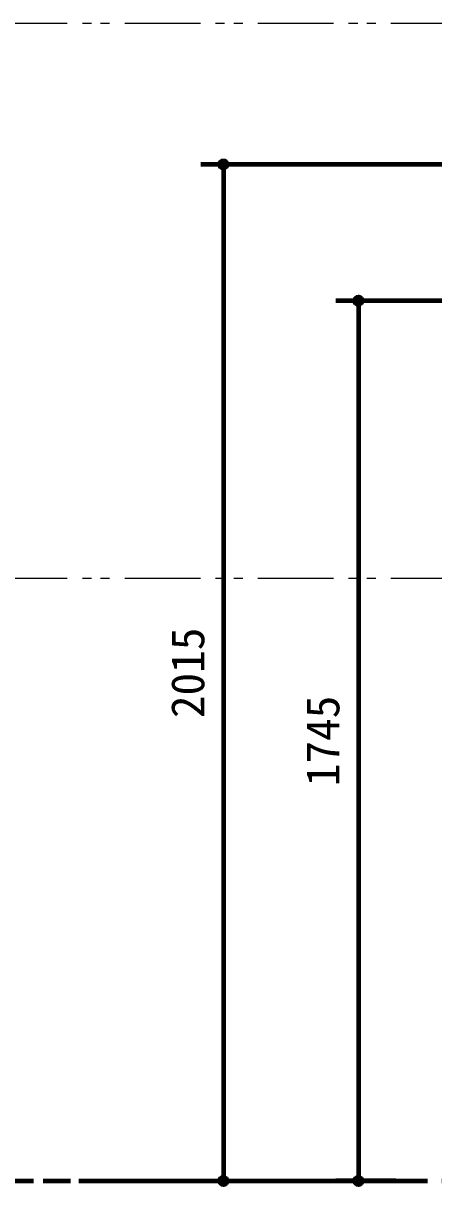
# Model space of a CAD drawing. Units: millimetres at full size, sheet at 1:30. Extents: x -16828 to 149130, y 47892 to 100313.
# Drawn here: x -7155 to -6341, y 50943 to 53246 of the extents above; entities that cross this region are included whole.
import ezdxf
from ezdxf.enums import TextEntityAlignment as Align

# ---------------------------------------------------------------- set-up
doc = ezdxf.new("R2010")
doc.units = ezdxf.units.MM
doc.header["$LTSCALE"] = 30
doc.header["$PDMODE"] = 32
doc.header["$PDSIZE"] = 15
doc.linetypes.add('CHAIN2', pattern=[12, 9, -1, 1, -1])
doc.linetypes.add('DOUBLE_CHAIN1', pattern=[8.8, 5, -1, 0.6, -0.6, 0.6, -1])
for name, color, linetype, lineweight in [('0-0', 7, 'CHAIN2', 15), ('2-0_通芯', 7, 'DOUBLE_CHAIN1', 15), ('2-2_間仕切り芯', 7, 'DOUBLE_CHAIN1', 15), ('9-E_配管－給湯１：ＣＵＰ(Ｍ)', 1, 'Continuous', 60)]:
    doc.layers.add(name, color=color, linetype=linetype, lineweight=lineweight)
doc.styles.add('ＭＳ ゴシック', font='')
doc.styles.get('ＭＳ ゴシック').set_extended_font_data('MS Gothic')

msp = doc.modelspace()

# ---------------------------------------------------------------- linework, layer by layer
at = {"layer": '0-0', "color": 1, "lineweight": 60}
msp.add_line((-9565.04, 50950.86), (35684.96, 50950.86), dxfattribs=at)
at = {"layer": '2-0_通芯', "color": 1, "lineweight": 60}
msp.add_line((-10727.74, 50950.86), (35684.96, 50950.86), dxfattribs=at)
at = {"layer": '2-2_間仕切り芯'}
for p, q in [((-8010.04, 53245.86), (-2371.74, 53245.86)), ((-8010.04, 52145.86), (-2371.74, 52145.86))]:
    msp.add_line(p, q, dxfattribs=at)
at = {"layer": '9-E_配管－給湯１：ＣＵＰ(Ｍ)'}
for p, q in [((-5820.04, 52965.86), (-6803.5, 52965.86)), ((-6758.5, 52965.86), (-6758.5, 50950.86)), ((-5540.04, 52695.86), (-6535.6, 52695.86)), ((-6490.6, 52695.86), (-6490.6, 50950.86)), ((-6775.01, 50950.86), (-6713.5, 50950.86)), ((-6416.09, 50950.86), (-6535.6, 50950.86))]:
    msp.add_line(p, q, dxfattribs=at)
for p in [(-6758.5, 52965.86), (-6490.6, 52695.86), (-6758.5, 50950.86), (-6490.6, 50950.86)]:
    msp.add_point(p, dxfattribs=at)

# ---------------------------------------------------------------- texts
at = {"layer": '9-E_配管－給湯１：ＣＵＰ(Ｍ)', "style": 'ＭＳ ゴシック'}
for s, p in [('2015', (-6776.5, 51868.36)), ('1745', (-6508.6, 51733.36))]:
    msp.add_text(s, height=65.98, rotation=90, dxfattribs=at).set_placement(p, align=Align.BOTTOM_LEFT)

doc.saveas('drawing.dxf')
